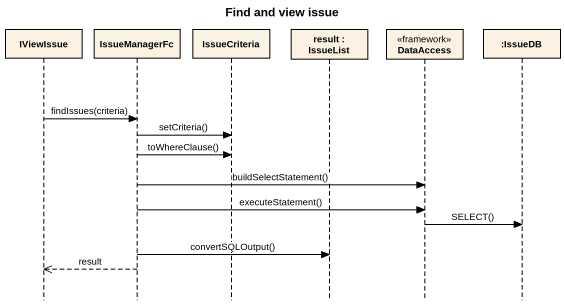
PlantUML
@startuml
title Find and view issue
hide footbox
participant IViewIssue
participant IssueManagerFc
participant IssueCriteria
participant "result : IssueList" as result
participant DataAccess <<framework>>
participant ":IssueDB" as IssueDB

IViewIssue -> IssueManagerFc : findIssues(criteria)
IssueManagerFc -> IssueCriteria : setCriteria()
IssueManagerFc -> IssueCriteria : toWhereClause()
IssueManagerFc -> DataAccess : buildSelectStatement()
IssueManagerFc -> DataAccess : executeStatement()
DataAccess -> IssueDB : SELECT()
IssueManagerFc -> result : convertSQLOutput()
IssueManagerFc -->> IViewIssue : result
@enduml
